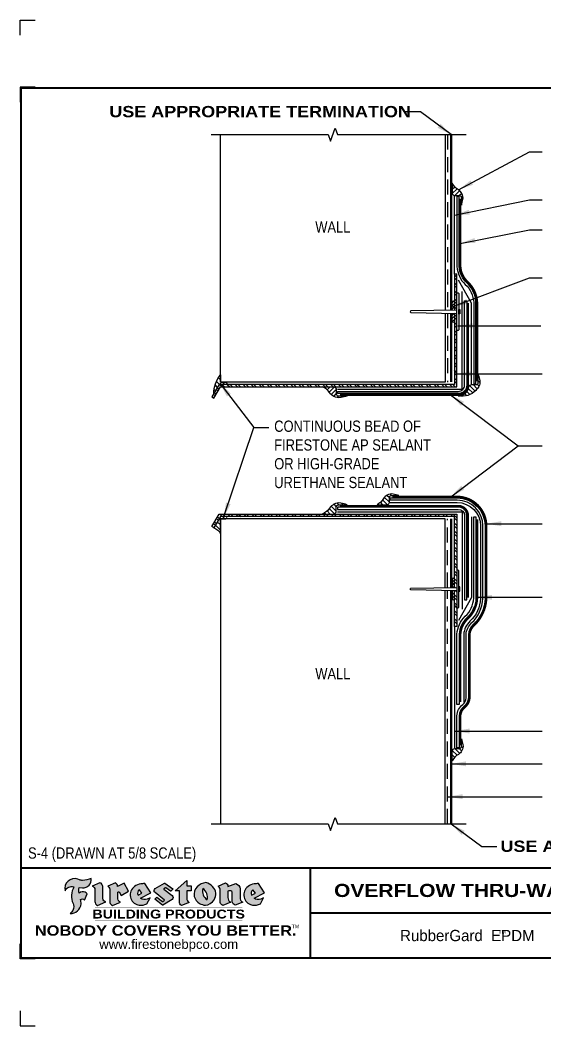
# Model space of a CAD drawing. Header units: inches. Extents: x 233.4 to 253.5, y 38.5 to 55.2.
# Drawn here: x 233.45 to 242.2, y 38.45 to 55.21 of the extents above; entities that cross this region are included whole.
import ezdxf
from ezdxf.enums import TextEntityAlignment as Align

# ---------------------------------------------------------------- set-up
doc = ezdxf.new("R2010")
doc.units = ezdxf.units.IN
doc.header["$MEASUREMENT"] = 0
doc.linetypes.add('HIDDEN', pattern=[0.375, 0.25, -0.125])
doc.layers.get('0').update_dxf_attribs({"linetype": 'CONTINUOUS'})
doc.layers.get('DEFPOINTS').update_dxf_attribs({"linetype": 'CONTINUOUS'})
for name, color, linetype in [('FSBP-ACCESSORY-OTHER', 7, 'CONTINUOUS'), ('FSBP-ADHESIVE', 1, 'HIDDEN'), ('FSBP-ANNO-NOTE', 7, 'CONTINUOUS'), ('FSBP-MEMBRANE', 7, 'CONTINUOUS'), ('FSBP-SEALANTS', 1, 'CONTINUOUS'), ('FSBP-TTLB', 7, 'CONTINUOUS'), ('FSBP-TTLB-BORDER', 7, 'CONTINUOUS'), ('FSBP-TTLB-TEXT', 7, 'CONTINUOUS'), ('FSBP-WALL-CURB', 9, 'CONTINUOUS')]:
    doc.layers.add(name, color=color, linetype=linetype)
doc.styles.add('FSBP_ARIAL', font='arial.ttf')
doc.styles.add('FSBP_ARIAL_BOLD', font='')
doc.styles.add('FSBP_ARIAL_NAR', font='ARIALN.TTF')
doc.styles.add('FSBP_BANKGOTHIC', font='bgothm.ttf')
doc.styles.get('FSBP_ARIAL_BOLD').set_extended_font_data('Arial Black')
doc.linetypes.add('ZIGZAG', pattern='A,0.0001,-0.2,[131,ltypeshp.shx,S=0.2,R=0,X=-0.2,Y=0],-0.4,[131,ltypeshp.shx,S=0.2,R=180,X=0.2,Y=0],-0.2', length=0.8001)
doc.dimstyles.new('FSBP-LEADER', dxfattribs={"dimtxt": 0.1875, "dimasz": 0.25, "dimexe": 0.0625, "dimexo": 0.125, "dimgap": 0.125, "dimtad": 0, "dimtih": 1, "dimtoh": 1, "dimdec": 4, "dimzin": 0, "dimdsep": 46, "dimlunit": 4, "dimtxsty": 'FSBP_ARIAL_NAR', "dimcen": 0.09375, "dimclrd": 256, "dimclre": 256, "dimclrt": 256, "dimadec": 0, "dimazin": 0, "dimtfac": 1, "dimtdec": 4, "dimtofl": 0, "dimtmove": 0, "dimatfit": 3, "dimfxl": 0, "dimtolj": 1, "dimtzin": 0, "dimlwd": -1, "dimlwe": -1, "dimarcsym": 0})

# ---------------------------------------------------------------- blocks, each defined once
blk = doc.blocks.new('TTLB-EPDM_1')
at = {"layer": 'FSBP-TTLB-TEXT'}
h = blk.add_hatch(color=1, dxfattribs=at)
edge = h.paths.add_edge_path()
edge.add_arc((1.037309769669573, -0.1982514792917306), 0.1319107607348553, 264.0410451462098, 370.3106169565175)
edge.add_arc((1.027551646585694, 0.1214293576525799), 0.3273056962876235, 270.05058356628535, 295.23459397187514, ccw=False)
edge.add_arc((1.022801957313345, -0.06680179986895154), 0.1391656561713503, 249.3281275763668, 272.0749124149863, ccw=False)
edge.add_line((0.9736743133014443, -0.1970076156048179), (0.9474927838574558, -0.1852745150568325))
edge.add_arc((0.8939498971398288, -0.3394262635682071), 0.1631857907024099, 70.84590087378872, 194.3325259843273)
edge.add_arc((0.8444260109029493, -0.4259936440910768), 0.1179914261095279, 70.96950098067128, 156.9641407594482, ccw=False)
edge.add_arc((1.153141409296894, -0.4684497516079468), 0.3110405457095052, 150.3231137483159, 203.2084295854517)
edge.add_arc((0.7562495500622943, -0.6412608153899899), 0.1218587156617311, 0.8849157075190988, 24.34668939894999, ccw=False)
edge.add_arc((0.7493781665697374, -0.6475258110744375), 0.1289731377238325, -58.36655102076742, 3.6216782311386737, ccw=False)
edge.add_arc((0.8256699029544474, -0.5792158350996106), 0.1783301886510354, 267.2205474105585, 354.1381621173521)
edge.add_arc((0.7903121048625305, -0.6011409294291745), 0.212787892960859, 0.9996158580669322, 21.00503380861244)
edge.add_arc((1.01880712263941, -0.5666691048185161), 0.05136395668415847, 40.82117713173261, 125.52727787225791, ccw=False)
edge.add_line((1.057676976260041, -0.5330924682126437), (1.102776947655911, -0.4308018311949837))
edge.add_arc((1.040858222524664, -0.4699705673995949), 0.07326744446031509, 32.31675181867256, 66.31481236598174)
edge.add_arc((1.032262518825329, -0.5063316993097662), 0.1102246948011782, 69.8179132332389, 125.254734720681)
edge.add_arc((1.127708877207287, -0.368959353531244), 0.1659710644737306, 164.1569669952081, 196.5811013160487, ccw=False)
edge.add_line((0.9680425188342383, -0.3236487780942383), (1.023615334387159, -0.3294494641845773))
h = blk.add_hatch(color=1, dxfattribs=at)
edge = h.paths.add_edge_path()
edge.add_line((1.275239419159561, -0.6223407783464694), (1.415345367376062, -0.5660418822574371))
edge.add_arc((1.421019305783958, -0.5090099247487757), 0.05731350411836949, 181.9717871001989, 264.31851000495806, ccw=False)
edge.add_line((1.363739737527226, -0.5109819325197265), (1.363412352251203, -0.3102363679013962))
edge.add_arc((1.294263659668751, -0.3103491388303989), 0.06914878453844908, 0.0934405599591014, 72.42834396969012)
edge.add_line((1.315139561173908, -0.2444268274366692), (1.186839444240604, -0.3024209471341379))
edge.add_arc((1.175246268095289, -0.3585110609420917), 0.05727567197445628, -0.017399788185912257, 78.322067691347, ccw=False)
edge.add_line((1.232521937428658, -0.3585284546236807), (1.232574268422297, -0.555126496687123))
edge.add_arc((1.305699496415486, -0.5558575689677219), 0.07312888236350451, 179.4272023230205, 245.3845503102953)
h = blk.add_hatch(color=1, dxfattribs=at)
edge = h.paths.add_edge_path()
edge.add_line((1.792026821926584, -0.3839679064720229), (1.722158956877934, -0.2518542302253621))
edge.add_arc((1.720119655279638, -0.2529327078887852), 0.002306916790721817, 27.87197133405656, 117.3766794470751)
edge.add_line((1.719058846382097, -0.250884159729182), (1.610638460368705, -0.3070279753467702))
edge.add_arc((1.547088841662962, -0.3061026658494403), 0.06355635479880145, 359.165808011073, 425.8793658831422)
edge.add_line((1.573061729235633, -0.2480956029480268), (1.446879247402876, -0.3051325108639702))
edge.add_arc((1.407812067100189, -0.370357133046621), 0.07602957263902092, -3.441403975725109, 59.07992244284969, ccw=False)
edge.add_line((1.483704536400296, -0.3749210150788969), (1.483704536400296, -0.5723838140635706))
edge.add_arc((1.54053746518044, -0.568254406115083), 0.05698275005415228, 184.1557352478595, 255.3066498366543)
edge.add_line((1.526084036778343, -0.6233736605654059), (1.657291340682093, -0.570650514527486))
edge.add_arc((1.688298576827198, -0.5021390388423987), 0.0752015358480571, 207.5160880841914, 245.649226723163, ccw=False)
edge.add_arc((1.721050197024907, -0.4914488168456328), 0.1093332836229113, 179.4823365255141, 204.5537900001094, ccw=False)
edge.add_line((1.611721375809452, -0.4904610114968335), (1.611721375809452, -0.4126404716788983))
edge.add_arc((1.628589765097195, -0.414159299036043), 0.01693662875851176, 28.356188110622725, 174.8549701683585, ccw=False)
edge.add_arc((1.627340435522395, -0.4197189881350504), 0.02111886817708033, 22.216893572439517, 40.10213956426492, ccw=False)
edge.add_line((1.646891420738257, -0.4117336534413738), (1.666638796144639, -0.4549750258192233))
edge.add_arc((1.668737246926742, -0.4540167099035481), 0.002306916790685496, 204.545128184284, 299.6323508190091)
edge.add_line((1.669877862091766, -0.4560219186518992), (1.791128135493295, -0.3870515928837648))
edge.add_line((1.791128135493295, -0.3870515928837648), (1.792026821926584, -0.3839679064720229))
h = blk.add_hatch(color=1, dxfattribs=at)
h.paths.add_polyline_path([(2.063388732080512, -0.2583237030618903, 0.02524281661523788), (2.025024361750752, -0.2610532129309178, 0.1213611957758757), (1.901773912052249, -0.3008158885520373, 0.6151668103976068), (1.93274136141747, -0.6099060679591872, 0.05306812109568645), (1.967936229862175, -0.617865745600497, 0.1150932231766138), (2.099126721549737, -0.5994933789882708), (2.151195569562105, -0.4944891916583316, -0.08755405562188731), (2.104230609512001, -0.5187113292177372, -0.265591761123442), (1.992692314386659, -0.5010701623316862), (2.165347897647223, -0.4141184325909109, 0.4518949533370738), (2.166222728871162, -0.4107679608846269)])
h.paths.add_polyline_path([(2.014217313945437, -0.4188965037300676), (1.951113654018855, -0.4515330109460507, -0.3720533890450154), (1.973177450672722, -0.3607130665457561)], flags=16)
h = blk.add_hatch(color=1, dxfattribs=at)
edge = h.paths.add_edge_path()
edge.add_arc((2.260407392426802, -0.3775796671688782), 0.04152450223225729, 123.20805433950699, 232.2027298779723, ccw=False)
edge.add_line((2.237665217914071, -0.3428366421988329), (2.393535971665983, -0.2540943745380986))
edge.add_arc((2.394677353533142, -0.2560991469722482), 0.002306916790741334, 55.64644466176611, 119.65426054492559, ccw=False)
edge.add_line((2.395979141996861, -0.2541946229174954), (2.531809646140459, -0.3470380726374032))
edge.add_arc((2.530468902927946, -0.3489153772789875), 0.002306916790700397, -42.731101238422525, 54.4661353739603, ccw=False)
edge.add_line((2.532163440279987, -0.3504807552658491), (2.498457913851155, -0.3869673252714421))
edge.add_arc((2.496763376499139, -0.3854019472845934), 0.002306916790672934, 233.7527076894875, 317.26889876138785, ccw=False)
edge.add_line((2.495399362263356, -0.38726241234572), (2.413849913492982, -0.3274738082119626))
edge.add_arc((2.412485899257181, -0.3293342732731342), 0.002306916790720064, 53.75270768979358, 124.4135619297835)
edge.add_line((2.41118211687575, -0.3274311136421062), (2.382933981293377, -0.346782838468144))
edge.add_arc((2.38423776367478, -0.3486859980991606), 0.002306916790694898, 124.4135619293799, 231.8459020253626)
edge.add_line((2.382812599816248, -0.3505000469010184), (2.519899969301207, -0.4581994452042721))
edge.add_arc((2.494247019847682, -0.4908523236374461), 0.04152450223225742, -55.21225898295222, 51.84590202520428, ccw=False)
edge.add_line((2.517938320565804, -0.5249552055672808), (2.364434947484597, -0.6179520922513717))
edge.add_arc((2.36323960192349, -0.6159790200102006), 0.002306916790726996, 233.2955624372927, 301.20872157023314, ccw=False)
edge.add_line((2.361860787187538, -0.6178285429225383), (2.231266621301074, -0.5204709167214361))
edge.add_arc((2.232647938930649, -0.5186232623475259), 0.002306916790697672, 135.5134179846393, 233.21798691998708, ccw=False)
edge.add_line((2.231002150870836, -0.5170067083764565), (2.262839375599356, -0.4845937328397696))
edge.add_arc((2.264485163659225, -0.4862102868108537), 0.002306916790748497, 53.0352839999411, 135.513417985369, ccw=False)
edge.add_line((2.265872365996302, -0.4843670465239001), (2.361834678328762, -0.5565872257804898))
edge.add_arc((2.363221880665761, -0.5547439854936304), 0.002306916790627066, 233.0352840000685, 302.2362632414394)
edge.add_line((2.36445241715569, -0.5566953042850713), (2.39428499383348, -0.5378823484768844))
edge.add_arc((2.393054457343549, -0.5359310296853765), 0.002306916790685166, 302.2362632406177, 412.2027298768422)
edge.add_line((2.394468296066179, -0.5341081404551886), (2.234958295420142, -0.4103916733127022))
h = blk.add_hatch(color=1, dxfattribs=at)
edge = h.paths.add_edge_path()
edge.add_line((2.763460561272041, -0.2072496393923444), (2.763460561272041, -0.2969520779963801))
edge.add_arc((2.765767478062699, -0.2969520779963943), 0.00230691679065842, 179.9999999996471, 269.9999999996471)
edge.add_line((2.765767478062685, -0.2992589947870528), (2.835417693520355, -0.2992589947870528))
edge.add_arc((2.835417693520355, -0.3015659115777538), 0.002306916790701052, 0, 90, ccw=False)
edge.add_line((2.837724610311056, -0.3015659115777538), (2.837724610311056, -0.3790761307453892))
edge.add_arc((2.83541769352037, -0.3790761307453749), 0.002306916790686842, 269.99999999964706, 359.99999999964706, ccw=False)
edge.add_line((2.835417693520355, -0.3813830475360618), (2.765767478062685, -0.3813830475360618))
edge.add_arc((2.765767478062699, -0.3836899643267202), 0.00230691679065842, 90.00000000035294, 180.0000000003529)
edge.add_line((2.763460561272041, -0.3836899643267344), (2.763460561272041, -0.5033995910642801))
edge.add_arc((2.836735953378943, -0.5071368822038516), 0.07337063740681413, 177.0802527808789, 245.3249543133826)
edge.add_line((2.806105814540615, -0.5738080530967267), (2.674529557384915, -0.6226036013049594))
edge.add_arc((2.708610405062069, -0.564298408791804), 0.06753517344606039, 177.0345319916277, 239.6926428024901, ccw=False)
edge.add_line((2.641165668230087, -0.560804539009709), (2.641165668230087, -0.3836899643267344))
edge.add_arc((2.638858751439429, -0.3836899643267202), 0.00230691679065842, 359.9999999996471, 449.999999999647)
edge.add_line((2.638858751439443, -0.3813830475360618), (2.572857950769389, -0.3813830475360618))
edge.add_line((2.572857950769389, -0.3813830475360618), (2.763460561272041, -0.2072496393923444))
h = blk.add_hatch(color=1, dxfattribs=at)
edge = h.paths.add_edge_path(flags=16)
edge.add_arc((2.940363509127394, -0.4847985213681437), 0.1684614578629418, 344.5558804047865, 417.0140046669545)
edge.add_arc((3.194458079644619, -0.3883534532477785), 0.1684614578629414, 164.5558804047864, 237.0140046669546)
edge = h.paths.add_edge_path()
edge.add_arc((3.069375116502199, -0.4399344555144872), 0.1828726885096673, 136.0914512150047, 191.213418978326)
edge.add_arc((3.064939550433406, -0.4318234379590333), 0.1803148804748503, 194.0167254156723, 240.6663730831859)
edge.add_arc((3.098047041778981, -0.3845058757092554), 0.2378525180183701, 239.2975390661776, 264.2889872773176)
edge.add_arc((3.04884478212623, -0.4190232383793012), 0.203760689247156, 277.1986764832036, 326.503572961274)
edge.add_arc((3.077739326803546, -0.4341046616465112), 0.171374865791709, 325.3768876809902, 406.3828327799087)
edge.add_arc((3.011839488065919, -0.4896144380417797), 0.2571945645850002, 44.28462553519766, 73.82901434867304)
edge.add_arc((3.117152499586992, -0.4983433120546693), 0.2579560664039132, 97.50292863483666, 134.1039137579027)
h = blk.add_hatch(color=1, dxfattribs=at)
edge = h.paths.add_edge_path()
edge.add_line((3.322690228557462, -0.5721896537377091), (3.322690228557462, -0.3749210150788969))
edge.add_arc((3.246797759257384, -0.3703571330465745), 0.076029572638996, 356.5585960242387, 419.0799224428129)
edge.add_line((3.285864939560099, -0.3051325108639702), (3.412047421392799, -0.2480956029480268))
edge.add_arc((3.386074533820159, -0.3061026658494941), 0.06355635479883807, 0.3962622833877276, 65.87936588318718, ccw=False)
edge.add_line((3.449629368605429, -0.3056631084210863), (3.580526418688805, -0.2593848434574539))
edge.add_arc((3.555744121700958, -0.3530904070730321), 0.09692726601172152, 2.366977007666776, 75.18615851992018, ccw=False)
edge.add_line((3.652588689330287, -0.3490873311063041), (3.652588689330287, -0.4883770011386872))
edge.add_arc((3.761877549389556, -0.4914934052703811), 0.1093332836229047, 178.3666365323574, 204.5537900000422)
edge.add_arc((3.729125929191727, -0.5021836272670953), 0.07520153584796169, 207.5160880841711, 245.2240541443093)
edge.add_line((3.697611150971852, -0.5704631245385627), (3.572585913552643, -0.6207021253773775))
edge.add_arc((3.59534718600759, -0.5526356419907701), 0.07177131519198746, 180.3328587115751, 251.51018566665869, ccw=False)
edge.add_line((3.523577081955409, -0.5530525936986663), (3.523577081955409, -0.4153032515383615))
edge.add_arc((3.486319529276879, -0.4148773504126441), 0.0372599868942854, 359.3450650296066, 449.0500281941028)
edge.add_arc((3.482769874121713, -0.4419622099033496), 0.06447454900600783, 86.29402372314017, 119.8211331593848)
edge.add_line((3.450707067966732, -0.3860252459975726), (3.450707067966732, -0.4904610114968335))
edge.add_arc((3.560035889182251, -0.491448816845647), 0.1093332836229751, 179.4823365255069, 204.5537900001023)
edge.add_arc((3.527284268984408, -0.5021390388424952), 0.07520153584796385, 207.5160880841699, 245.6492267231416)
edge.add_line((3.496277032839316, -0.570650514527486), (3.365069728935509, -0.6233736605654059))
edge.add_arc((3.37950248606194, -0.5682868177318081), 0.05694615642555727, 183.9298782390169, 255.318496325343, ccw=False)
h = blk.add_hatch(color=1, dxfattribs=at)
h.paths.add_polyline_path([(3.957695472291277, -0.2583237030618903, 0.02524281661523822), (3.919331101961575, -0.2610532129309178, 0.1085638477195505), (3.807890832595604, -0.2939221658134414, 0.6425897848490651), (3.827048101628293, -0.6099060679591872, 0.05306812109569052), (3.862242970072884, -0.617865745600497, 0.1150932231766133), (3.993433461760503, -0.5994933789882708), (4.045502309772871, -0.4944891916583316, -0.08755405562189084), (3.998537349722767, -0.5187113292177372, -0.2655917611234366), (3.886999054597368, -0.5010701623316862), (4.059654637857989, -0.4141184325909109, 0.4518949533370731), (4.060529469081928, -0.4107679608846269)])
h.paths.add_polyline_path([(3.90852405415626, -0.4188965037300676), (3.845420394229677, -0.4515330109460507, -0.3720533890450147), (3.867484190883488, -0.3607130665457561)], flags=16)
at = {"layer": 'DEFPOINTS', "linetype": 'Continuous', "ltscale": 1.75}
for points in [[(-0.015625, 13.88083333333333), (-0.015625, 14.13083333333333), (0.234375, 14.13083333333333)], [(-0.015625, -2.380833333333342), (-0.015625, -2.630833333333342), (0.234375, -2.630833333333342)]]:
    blk.add_lwpolyline(points, dxfattribs=at)
at = {"layer": 'DEFPOINTS', "color": 1}
for points in [[(0.234375, 13.015625), (-0.015625, 13.015625), (-0.015625, 12.765625)], [(0.234375, -1.515625), (-0.015625, -1.515625), (-0.015625, -1.265625)]]:
    blk.add_lwpolyline(points, dxfattribs=at)
at = {"layer": 'FSBP-TTLB', "const_width": 0.03125}
for points in [[(0, 0), (0, -1.5), (20, -1.5), (20, 0), (0, 0)], [(4.825208527206769, 0), (4.825208527206769, -0.75)], [(4.825208527206769, -0.75), (15.84028770518938, -0.75)], [(4.825208527206769, -0.75), (4.825208527206769, -1.5)]]:
    blk.add_lwpolyline(points, dxfattribs=at)
at = {"layer": 'FSBP-TTLB-BORDER', "const_width": 0.03125}
blk.add_lwpolyline([(20, 0), (20, 13), (0, 13), (0, 0)], dxfattribs=at)
at = {"layer": 'FSBP-TTLB-TEXT', "color": 1}
blk.add_line((0.7358432058323388, -0.379822754145593), (0.7358432058323388, -0.379822754145593), dxfattribs=at)
for points in [[(1.023615323725323, -0.3294494630716969, 0.5000510906601082), (1.167090420776901, -0.1746414942047778, -0.1103304102359608), (1.027840608309816, -0.2058762110801382, -0.09957876667165425), (0.9736743133014443, -0.1970076156048179), (0.9474927838574558, -0.1852745150568325, 0.5978159689075124), (0.7358432058323388, -0.379822754145593, -0.3938834584182213), (0.8828996422548698, -0.3144510229727047, 0.2349406564350952), (0.86727108227484, -0.5910237178633082, -0.1027304183841549), (0.8780937320133262, -0.6393788197974146, -0.2772692352614086), (0.8170223912655956, -0.7573362346216896, 0.3985429150902959), (1.003067614090241, -0.5974286950643517, 0.0875124847930418), (0.9889600163401155, -0.5248671157293501, -0.3874031597924062), (1.057676976260041, -0.5330924682126437), (1.102776947655911, -0.4308018311949837, 0.1494423498871741), (1.07029056398062, -0.4028746979725923, 0.2467195073738216), (0.9686394281704906, -0.4163228904100862, -0.1424285161541127), (0.9680425188342383, -0.3236487780942383), (1.023615334387159, -0.3294494641845773)], [(2.166222728871162, -0.4107679608846269), (2.063388732080512, -0.2583237030618903, 0.02524281661523788), (2.025024361750752, -0.2610532129309178, 0.1085638477195265), (1.913584092384895, -0.2939221658134414, 0.6425897848491228), (1.93274136141747, -0.6099060679591872, 0.05306812109568648), (1.967936229862175, -0.617865745600497, 0.1150932231766137), (2.099126721549737, -0.5994933789882708), (2.151195569562105, -0.4944891916583316, -0.0875540556218873), (2.104230609512001, -0.5187113292177372, -0.2655917611234418), (1.992692314386659, -0.5010701623316862), (2.165347897647223, -0.4141184325909109)], [(2.763460561272041, -0.2072496393923444), (2.763460561272041, -0.2969520779963801, 0.4142135623730958), (2.765767478062685, -0.2992589947870528), (2.835417693520355, -0.2992589947870528, -0.414213562373095), (2.837724610311056, -0.3015659115777538), (2.837724610311056, -0.3790761307453892, -0.4142135623730938), (2.835417693520355, -0.3813830475360618), (2.765767478062685, -0.3813830475360618, 0.4142135623730958), (2.763460561272041, -0.3836899643267344), (2.763460561272041, -0.5033995910642801, 0.3068985753588853), (2.806105814540615, -0.5738080530967267), (2.674529557384915, -0.6226036013049594, -0.2804194150632976), (2.641165668230087, -0.560804539009709), (2.641165668230087, -0.3836899643267344, 0.414213562373095), (2.638858751439443, -0.3813830475360618), (2.572857950769389, -0.3813830475360618), (2.763460561272041, -0.2072496393923444)], [(4.060529469081928, -0.4107679608846269), (3.957695472291277, -0.2583237030618903, 0.02524281661523788), (3.919331101961575, -0.2610532129309178, 0.1085638477195265), (3.807890832595604, -0.2939221658134414, 0.6425897848491228), (3.827048101628293, -0.6099060679591872, 0.05306812109568648), (3.862242970072884, -0.617865745600497, 0.1150932231766137), (3.993433461760503, -0.5994933789882708), (4.045502309772871, -0.4944891916583316, -0.0875540556218873), (3.998537349722767, -0.5187113292177372, -0.2655917611234418), (3.886999054597368, -0.5010701623316862), (4.059654637857989, -0.4141184325909109)], [(4.059654637857989, -0.4141184325909109, 0.4518949533370731), (4.060529469081928, -0.4107679608846269, 0.4518949533370731)]]:
    blk.add_lwpolyline(points, format="xyb", dxfattribs=at)
for points in [[(1.275239419159561, -0.6223407783464694), (1.415345367376062, -0.5660418822574371, -0.3756100036733062), (1.363739737527226, -0.5109819325197265), (1.363412352251203, -0.3102363679013962, 0.3265360292958048), (1.315139561173908, -0.2444268274366692), (1.186839444240604, -0.3024209471341379, -0.3557863980845349), (1.232521937428658, -0.3585284546236807), (1.232574268422297, -0.555126496687123, 0.2960110723418457)], [(1.792026821926584, -0.3839679064720229), (1.722158956877934, -0.2518542302253621, 0.4116839150163434), (1.719058846382097, -0.250884159729182), (1.610638460368705, -0.3070279753467702, 0.2996033003794034), (1.573061729235633, -0.2480956029480268), (1.446879247402876, -0.3051325108639702, -0.2797757560995365), (1.483704536400296, -0.3749210150788969), (1.483704536400296, -0.5723838140635706, 0.320828638474519), (1.526084036778343, -0.6233736605654059), (1.657291340682093, -0.570650514527486, -0.1679398621276611), (1.621603752698661, -0.5368819723450571, -0.1098333365370753), (1.611721375809452, -0.4904610114968335), (1.611721375809452, -0.4126404716788983, -0.743334502655012), (1.64349420176768, -0.4061152228778298, -0.07819791644735608), (1.646891420738257, -0.4117336534413738), (1.666638796144639, -0.4549750258192233, 0.4404648714563479), (1.669877862091766, -0.4560219186518992), (1.791128135493295, -0.3870515928837648)], [(2.234958295420142, -0.4103916733127022, -0.5150044486718882), (2.237665217914071, -0.3428366421988329), (2.393535971665983, -0.2540943745380986, -0.2867822934100265), (2.395979141996861, -0.2541946229174954), (2.531809646140459, -0.3470380726374032, -0.4515027974650387), (2.532163440279987, -0.3504807552658491), (2.498457913851155, -0.3869673252714421, -0.3814439164929681), (2.495399362263356, -0.38726241234572), (2.413849913492982, -0.3274738082119626, 0.3184718635035665), (2.41118211687575, -0.3274311136421062), (2.382933981293377, -0.346782838468144, 0.5064094529656681), (2.382812599816248, -0.3505000469010184), (2.519899969301207, -0.4581994452042721, -0.5043597839115849), (2.517938320565804, -0.5249552055672808), (2.364434947484597, -0.6179520922513717, -0.3053163970316367), (2.361860787187538, -0.6178285429225383), (2.231266621301074, -0.5204709167214361, -0.4541703869768119), (2.231002150870836, -0.5170067083764565), (2.262839375599356, -0.4845937328397696, -0.3762644290664977), (2.265872365996302, -0.4843670465239001), (2.361834678328762, -0.5565872257804898, 0.3114700032088108), (2.36445241715569, -0.5566953042850713), (2.39428499383348, -0.5378823484768844, 0.520381097387146), (2.394468296066179, -0.5341081404551886)], [(2.937624918725987, -0.3131105398334029, 0.2452625673097023), (2.889993533867141, -0.4754966266250307, 0.2064059665179019), (2.976604338974084, -0.5890186876871866, 0.1094800500670344), (3.074378098474654, -0.6211778035979165, 0.2185147641853038), (3.218764944843201, -0.5314757029352819, 0.3689489483072479), (3.195959963110113, -0.3100352223135445, 0.1296305888694145), (3.0834694040758, -0.242595816912754, 0.1610736375384317)], [(3.322690228557462, -0.5721896537377091), (3.322690228557462, -0.3749210150788969, 0.2797757560995341), (3.285864939560099, -0.3051325108639702), (3.412047421392799, -0.2480956029480268, -0.2937618496109166), (3.449629368605429, -0.3056631084210863), (3.580526418688805, -0.2593848434574539, -0.3288760160581939), (3.652588689330287, -0.3490873311063041), (3.652588689330287, -0.4883770011386872, 0.114762897203527), (3.662431105063263, -0.536926560769686, 0.166032965990522), (3.697611150971852, -0.5704631245385627), (3.572585913552643, -0.6207021253773775, -0.3209557512194564), (3.523577081955409, -0.5530525936986663), (3.523577081955409, -0.4153032515383615, 0.4127061514896111), (3.48693727661589, -0.3776224848030694, 0.1473421876160361), (3.450707067966732, -0.3860252459975726), (3.450707067966732, -0.4904610114968335, 0.1098333365370753), (3.460589444855941, -0.5368819723450855, 0.1679398621276611), (3.496277032839316, -0.570650514527486), (3.365069728935509, -0.6233736605654059, -0.3219729545308964), (3.322690228557462, -0.5721896537377091, 29.1476284739)], [(1.951113654018855, -0.4515330109460507), (2.014217313945437, -0.4188965037300676), (1.973177450672722, -0.3607130665457561, 0.3720533890450154)], [(3.10274193015772, -0.5296595419651595, 0.3271311138286319), (3.032079658614293, -0.3434924326507627, 0.3271311138286322)], [(3.845420394229677, -0.4515330109460507), (3.90852405415626, -0.4188965037300676), (3.867484190883488, -0.3607130665457561, 0.3720533890450154)]]:
    blk.add_lwpolyline(points, format="xyb", close=True, dxfattribs=at)
at = {"layer": 'FSBP-TTLB-TEXT', "const_width": 0.0078125}
for points in [[(1.233926579809207, -0.6584455781731435), (3.691229482685259, -0.6584455781731577)], [(1.233926579809207, -0.8761560960495984), (3.691229482685259, -0.8761560960495842)]]:
    blk.add_lwpolyline(points, dxfattribs=at)
at = {"layer": 'FSBP-TTLB-TEXT', "color": 1}
for centre, start, end in [((1.789987520328282, -0.3850463841354355), 299.6323508193319, 27.87197133380463), ((2.164310260790558, -0.412058050385383), 296.7304547840455, 34.00233684987403)]:
    blk.add_arc(centre, 0.00230691679068068, start, end, dxfattribs=at)
at = {"layer": 'FSBP-TTLB-TEXT', "lineweight": 18, "style": 'FSBP_ARIAL_BOLD'}
blk.add_text('BUILDING PRODUCTS', height=0.1484375, dxfattribs=at).set_placement((2.462578031247233, -0.7673008371113639), align=Align.MIDDLE_CENTER)
at = {"layer": 'FSBP-TTLB-TEXT', "color": 1}
for s, height, style, p in [('NOBODY COVERS YOU BETTER.', 0.171875, 'FSBP_ARIAL_BOLD', (2.412604263603384, -1.041650450587369)), ('TM', 0.0625, 'FSBP_BANKGOTHIC', (4.576671173373001, -0.9725745042934193))]:
    blk.add_text(s, height=height, dxfattribs=dict(at, style=style)).set_placement(p, align=Align.MIDDLE_CENTER)
at = {"layer": 'FSBP-TTLB-TEXT'}
for s, height, style, p in [('RubberGard  EPDM', 0.1875, 'FSBP_BANKGOTHIC', (7.443365678241776, -1.125)), ('TM', 0.0625, 'FSBP_BANKGOTHIC', (8.023397742165457, -1.062518816683806)), ('www.firestonebpco.com', 0.15625, 'FSBP_ARIAL', (2.462578031247233, -1.268657306740124))]:
    blk.add_text(s, height=height, dxfattribs=dict(at, style=style)).set_placement(p, align=Align.MIDDLE_CENTER)
for tag, height, style, p in [('MAXIMUM_WARRANTY', 0.1875, 'FSBP_ARIAL_BOLD', (18.03987100774941, 0.2240244307510579)), ('ACCPT_SYSTEMS', 0.21875, 'FSBP_ARIAL', (12.49438170418193, -1.125))]:
    blk.add_attdef(tag, text='', height=height, dxfattribs=dict(at, style=style)).set_placement(p, align=Align.MIDDLE_LEFT)
for tag, height, style, p in [('DETAIL_DESCP_LINE_1', 0.21875, 'FSBP_ARIAL_BOLD', (10.33118450231211, -0.3736318192489421)), ('ISSUE_REV_DATE', 0.21875, 'FSBP_ARIAL', (16.84069633627263, -0.7282559425942452)), ('DETAIL_NUMBER', 0.4375, 'FSBP_ARIAL', (18.91941590748775, -0.8931630692489421))]:
    blk.add_attdef(tag, text='', height=height, dxfattribs=dict(at, style=style)).set_placement(p, align=Align.MIDDLE_CENTER)
blk = doc.blocks.new('FSBP_MASONRY_CAP_NAIL')
at = {"layer": 'FSBP-ACCESSORY-OTHER'}
for points in [[(0, -0.484375), (0, 0.484375, -0.414213562373095), (0.015625, 0.5), (0.03125000000005684, 0.5, -0.4142135623730784), (0.04687500000005684, 0.484375), (0.04687500000005684, -0.484375, -0.414213562373095), (0.03125000000005684, -0.5), (0.015625, -0.5, -0.414213562373095)], [(0.04687500000005684, -0.0625), (0.04687500000005684, 0.0625), (0.0625, 0.0625, -0.4142135623727753), (0.078125, 0.04687500000001421), (0.07812500000017053, -0.04687499999997158, -0.4142135623735997), (0.06250000000017053, -0.0625)]]:
    blk.add_lwpolyline(points, format="xyb", close=True, dxfattribs=at)
blk.add_lwpolyline([(0, 0.04500000000000171), (-1.22750000000002, 0.02250000000000085, 0.9999999999974739), (-1.227500000000077, -0.02250000000000085), (0, -0.04500000000000171)], format="xyb", dxfattribs=at)

msp = doc.modelspace()

# ---------------------------------------------------------------- hatches: boundary and pattern name
at = {"layer": 'FSBP-ACCESSORY-OTHER'}
h = msp.add_hatch(dxfattribs=at)
h.set_pattern_fill('STEEL', color=256, scale=0.75, angle=90, style=0)
h.set_pattern_definition([(135, (-5.684341886080801e-14, -35.02333333333326), (-0.06629126073623884, -0.06629126073623882), []), (135, (-0.04687500000005684, -35.02333333333326), (-0.06629126073623884, -0.06629126073623882), [])])
h.paths.add_polyline_path([(240.7328696366357, 50.97755386365543), (240.6938071366357, 50.97755386365544), (240.6938071366357, 50.37996285041712), (240.7328696366357, 50.38067886365542)])
h.paths.add_polyline_path([(240.7328696366357, 50.32442886365544), (240.6938071366357, 50.32514487689373), (240.6938071366357, 49.14161636365543), (236.7652346518384, 49.14161636365543), (236.643670640657, 48.93106131991703), (236.6774997579922, 48.91153006991712), (236.7877873967287, 49.10255386365543), (240.7328696366357, 49.10255386365543)])
h = msp.add_hatch(dxfattribs=at)
h.set_pattern_fill('STEEL', color=256, scale=0.7500000000000001, angle=90, style=0)
h.set_pattern_definition([(135, (-93.72551155725331, -35.72670339684111), (-0.06629126073623884, -0.06629126073623882), []), (135, (-93.77238655725334, -35.72670339684111), (-0.06629126073623884, -0.06629126073623882), [])])
h.paths.add_polyline_path([(240.7328696366356, 45.7586278543519), (240.6938071366356, 45.75791184111365), (240.6938071366356, 45.88940470200005, 0.03179511641957417), (240.6938071366356, 45.89192628218645), (240.6938071366356, 46.94144035435193), (236.7877873967286, 46.94144035435193), (236.6774997579922, 46.75041656061366), (236.6436706406569, 46.76994781061366), (236.7652346518384, 46.98050285435193), (240.7328696366356, 46.98050285435193)])
h.paths.add_polyline_path([(240.7328696366356, 45.10550285435192), (240.6938071366356, 45.10550285435192), (240.6938071366356, 45.70309386759019), (240.7328696366356, 45.70237785435189)])
at = {"layer": 'FSBP-SEALANTS'}
h = msp.add_hatch(dxfattribs=at)
h.set_pattern_fill('ANSI31', color=256, scale=0.4166666666666666, angle=-90.00000000000001, style=0)
h.set_pattern_definition([(44.99999999999999, (188.6655618201707, -132.7672362086025), (0.03682847818679934, -0.03682847818679935), [])])
h.paths.add_polyline_path([(240.7592096911812, 52.38502083670201, -0.1359952059528879), (240.6549748967286, 52.49321366611822), (240.6549748967286, 52.31945449429558, 0.2651581416529474), (240.6948774647062, 52.28767399346636), (240.7755381458995, 52.28767399346636, -0.4142135623728571), (240.8073186467286, 52.25589349263727), (240.8073186467286, 52.12840517481, 0.03865201360585187), (240.8323930173721, 52.2240176837861, 0.1746679383885607), (240.8157822605972, 52.32277491346805, 0.1130789526883939)])
h = msp.add_hatch(dxfattribs=at)
h.set_pattern_fill('ANSI31', color=256, scale=0.3, style=0)
h.set_pattern_definition([(45, (-93.72551155725331, -35.94840238753761), (-0.02651650429449553, 0.02651650429449554), [])])
h.paths.add_polyline_path([(240.6938071366356, 50.51397729148965, 0.9383693217708102), (240.6541936467286, 50.51397729148965), (240.6541936467285, 50.3792367375675), (240.6938071366357, 50.37996285041713)])
h.paths.add_polyline_path([(240.6938071366356, 50.32514487689373), (240.6541936467286, 50.32587098974331), (240.6541936467286, 50.19113043582115, 0.9383693217573714), (240.6938071366356, 50.19113043582058)])
h = msp.add_hatch(dxfattribs=at)
h.set_pattern_fill('ANSI31', color=256, scale=0.5, angle=90, style=0)
h.set_pattern_definition([(135, (-5.684341886080801e-14, -35.02333333333326), (-0.04419417382415922, -0.04419417382415922), [])])
h.paths.add_polyline_path([(236.7877873967287, 49.30013473189248, 0.1568134340184297), (236.6759599569937, 48.98698805635389), (236.7652346518384, 49.14161636365543), (236.8777105641391, 49.14161636365543, 1), (236.8777105641391, 49.18067886365543), (236.7877873967287, 49.18067886365543)])
h = msp.add_hatch(dxfattribs=at)
h.set_pattern_fill('ANSI31', color=256, scale=0.4166666666666669, angle=90, style=0)
h.set_pattern_definition([(135, (2.640644024000011, 54.59628040252699), (-0.03682847818679937, -0.03682847818679936), [])])
h.paths.add_polyline_path([(241.0461434389284, 49.04116828396782, 0.05755520912113871), (241.0964113755044, 49.10341420720262, 0.1746679383883648), (241.1130221322791, 49.20217143688443, 0.0386520136058113), (241.0879477616357, 49.29778394586042), (241.0879477616357, 49.1702956280331, -0.4142135623730753), (241.0561672608066, 49.13851512720402), (240.9747253296132, 49.13851512720402, 0.2457679721529801), (240.9334644088115, 49.1065751313035, -0.3785679457944487), (240.755656094969, 48.9494288636554, 0.2577870791341582)])
h = msp.add_hatch(dxfattribs=at)
h.set_pattern_fill('ANSI31', color=256, scale=0.4166666666666666, style=0)
h.set_pattern_definition([(45, (-18.33619578527862, -20.83867173389761), (-0.03682847818679934, 0.03682847818679934), [])])
edge = h.paths.add_edge_path()
edge.add_arc((238.6631141325814, 49.64283054685134), 0.733895201119483, 280.26790623313286, 289.1218877672016, ccw=False)
edge.add_arc((238.7637532503449, 49.08728052909828), 0.1693032650721863, 240.6367698867317, 280.26790623312775, ccw=False)
edge.add_arc((238.7865888230295, 49.1278680231112), 0.2158737283519057, 214.8306035459093, 240.63676988673438, ccw=False)
edge.add_arc((238.3856953188795, 48.84892209539049), 0.2725179507966526, 34.83060354591548, 68.54380061253369)
edge.add_line((238.4853796187128, 49.1025538636554), (238.684542178229, 49.1025538636554))
edge.add_arc((238.6626657036588, 49.04775605444523), 0.05900322053801928, 8.834271195393512, 68.23704331326758, ccw=False)
edge.add_line((238.7209689511091, 49.05681758690912), (238.7209689511091, 48.98585563653555))
edge.add_arc((238.7573957239893, 48.98585563653553), 0.03642677288013532, 180, 270)
edge.add_line((238.7573957239893, 48.9494288636554), (238.9035226847737, 48.9494288636554))
h = msp.add_hatch(dxfattribs=at)
h.set_pattern_fill('ANSI31', color=256, scale=0.4166666666666666, style=0)
h.set_pattern_definition([(135, (424.6603765491171, -4.854826026578202), (0.03682847818679934, 0.03682847818679934), [])])
h.paths.add_polyline_path([(239.5081195038126, 47.23882184443225, -0.1359952059528862), (239.3999266743962, 47.13458704997963), (239.573685846219, 47.13458704997963, 0.2651581416525658), (239.6054663470481, 47.17448961795722), (239.6054663470481, 47.25515029915056, -0.4142135623729798), (239.6372468478772, 47.28693079997966), (239.7647351657045, 47.28693079997966, 0.0386520136057999), (239.6691226567286, 47.31200517062314, 0.1746679383884406), (239.5703654270466, 47.29539441384836, 0.1130789526885862)])
h = msp.add_hatch(dxfattribs=at)
h.set_pattern_fill('ANSI31', color=256, scale=0.4166666666666666, style=0)
h.set_pattern_definition([(315, (-18.33619578527862, 116.9217284519049), (-0.03682847818679934, -0.03682847818679934), [])])
edge = h.paths.add_edge_path()
edge.add_arc((238.6631141325814, 46.44022617115598), 0.733895201119483, 70.8781122327984, 79.73209376686717)
edge.add_arc((238.7637532503449, 46.99577618890905), 0.1693032650721863, 79.73209376687223, 119.3632301132683)
edge.add_arc((238.7865888230295, 46.95518869489612), 0.2158737283519057, 119.3632301132656, 145.1693964540907)
edge.add_arc((238.3856953188795, 47.23413462261684), 0.2725179507966526, 291.4561993874663, 325.1693964540845, ccw=False)
edge.add_line((238.4853796187128, 46.98050285435193), (238.684542178229, 46.98050285435193))
edge.add_arc((238.6626657036588, 47.0353006635621), 0.05900322053801928, 291.7629566867324, 351.1657288046065)
edge.add_line((238.7209689511091, 47.02623913109821), (238.7209689511091, 47.09720108147177))
edge.add_arc((238.7573957239893, 47.09720108147179), 0.03642677288013532, 90, 180, ccw=False)
edge.add_line((238.7573957239893, 47.13362785435193), (238.9035226847737, 47.13362785435193))
h = msp.add_hatch(dxfattribs=at)
h.set_pattern_fill('ANSI31', color=256, scale=0.5, angle=90, style=0)
h.set_pattern_definition([(135, (-93.72551155725331, -35.72670339684111), (-0.04419417382415923, -0.04419417382415922), [])])
h.paths.add_polyline_path([(236.7877873967286, 46.64786307302752, 0.2484682053095788), (236.6774997579922, 46.75041656061366), (236.7877873967286, 46.94144035435193), (236.8777105641391, 46.94144035435193, -1), (236.8777105641391, 46.90237785435193), (236.7877873967286, 46.90237785435193)])
h = msp.add_hatch(dxfattribs=at)
h.set_pattern_fill('ANSI31', color=256, scale=0.3, style=0)
h.set_pattern_definition([(45, (-93.72551155725331, -35.72670339684111), (-0.02651650429449553, 0.02651650429449554), [])])
h.paths.add_polyline_path([(240.6938071366356, 45.56907942651767, -0.9383693217708102), (240.6541936467286, 45.56907942651767), (240.6541936467285, 45.70381998043982), (240.6938071366357, 45.70309386759019)])
h.paths.add_polyline_path([(240.6938071366356, 45.75791184111365), (240.6541936467286, 45.75718572826402), (240.6541936467286, 45.89192628218616, -0.9383693217573714), (240.6938071366356, 45.89192628218673)])
h = msp.add_hatch(dxfattribs=at)
h.set_pattern_fill('ANSI31', color=256, scale=0.4166666666666666, angle=-90.00000000000001, style=0)
h.set_pattern_definition([(315, (188.6655618201707, 228.1273712186347), (0.03682847818679934, 0.03682847818679935), [])])
h.paths.add_polyline_path([(240.7592096911812, 42.9751141733302, 0.1359952059528879), (240.6549748967286, 42.86692134391399), (240.6549748967286, 43.04068051573663, -0.2651581416529474), (240.6948774647062, 43.07246101656585), (240.7755381458995, 43.07246101656585, 0.4142135623728571), (240.8073186467286, 43.10424151739495), (240.8073186467286, 43.2317298352222, -0.03865201360585187), (240.8323930173721, 43.13611732624612, -0.1746679383885607), (240.8157822605972, 43.03736009656416, -0.1130789526883939)])

# ---------------------------------------------------------------- linework, layer by layer
at = {"layer": 'FSBP-ACCESSORY-OTHER'}
for points in [[(240.6938071366357, 50.32514487689369), (240.6938071366357, 49.14161636365543), (236.7652346518384, 49.14161636365543), (236.643670640657, 48.93106131991706), (236.6774997579922, 48.91153006991713), (236.7877873967287, 49.10255386365543), (240.7328696366357, 49.10255386365543), (240.7328696366357, 50.97755386365543), (240.6938071366357, 50.97755386365543), (240.6938071366357, 50.37996285041713)], [(240.6938071366356, 45.75791184111365), (240.6938071366356, 46.94144035435193), (236.7877873967286, 46.94144035435193), (236.6774997579922, 46.75041656061366), (236.6436706406569, 46.76994781061366), (236.7652346518384, 46.98050285435193), (240.7328696366356, 46.98050285435193), (240.7328696366356, 45.10550285435192), (240.6938071366356, 45.10550285435192), (240.6938071366356, 45.70309386759019)]]:
    msp.add_lwpolyline(points, dxfattribs=at)
at = {"layer": 'FSBP-ADHESIVE', "linetype": 'HIDDEN'}
for p, q in [((240.5768498967286, 53.30317880920215), (240.5768498967286, 50.37781903135571)), ((240.5768498967286, 50.32728869595513), (240.5768498967286, 49.18067886365542)), ((240.5768498967286, 45.75576802205219), (240.5768498967286, 46.90237785435191)), ((240.5768498967286, 41.81481549451405), (240.5768498967286, 45.70523768665162))]:
    msp.add_line(p, q, dxfattribs=at)
at = {"layer": 'FSBP-ADHESIVE', "linetype": 'ZIGZAG', "ltscale": 0.15}
for points in [[(240.6932561467286, 50.9775538636554), (240.6932561467286, 52.27451346835289)], [(238.7409123967287, 49.0634913636554), (240.8207602616358, 49.06349136365539), (240.8207602616358, 50.68876149203791)], [(238.7409123967287, 47.01956535435193), (240.8207602616358, 47.01956535435194), (240.8207602616358, 45.39429522596942)], [(240.6932561467286, 45.10550285435193), (240.6932561467286, 43.08562154167932)]]:
    msp.add_lwpolyline(points, dxfattribs=at)
at = {"layer": 'FSBP-ADHESIVE', "linetype": 'ZIGZAG', "ltscale": 0.15, "flags": 128}
for points in [[(240.9738852616358, 49.15167565231749), (240.9738852616358, 50.494682421325), (240.7612672513913, 50.87787384840129)], [(240.9738852616358, 46.93138106568983), (240.9738852616358, 45.58837429668233), (240.7612672513913, 45.20518286960603)]]:
    msp.add_lwpolyline(points, dxfattribs=at)
at = {"layer": 'FSBP-ADHESIVE', "linetype": 'ZIGZAG', "ltscale": 0.15}
msp.add_lwpolyline([(239.6186268721617, 47.17269035435194), (240.7363852616358, 47.17269035435193, -0.4142135623730987), (241.1270102616358, 46.78206535435193), (241.1270102616357, 45.57369269455731, -0.1951869783164342), (240.9503896370506, 45.19379169023271, 0.1913046804917745), (240.8463811467286, 44.97438629993626), (240.8463811467286, 43.84760574965443)], format="xyb", dxfattribs=at)
at = {"layer": 'FSBP-MEMBRANE', "const_width": 0.0375}
for points in [[(240.6354436467286, 53.30317880920218), (240.6354436467286, 50.37889305121315)], [(240.6354436467286, 50.32621467609771), (240.6354436467286, 49.1806788636554)], [(240.6354436467286, 45.75684204190962), (240.6354436467286, 46.90237785435193)], [(240.6354436467286, 41.81481549451403), (240.6354436467286, 45.70416366679422)]]:
    msp.add_lwpolyline(points, dxfattribs=at)
at = {"layer": 'FSBP-MEMBRANE'}
for points in [[(240.7698186467287, 51.10632496565864), (240.7698186467287, 52.27451346835289), (240.7323186467286, 52.27451346835289), (240.7323186467286, 51.1052574424298, 0.19362278366954), (240.8726332041821, 50.80581329888993, -0.1936227836694923), (241.0129477616358, 50.50636915535004), (241.0129477616358, 49.15167565231749), (241.0504477616358, 49.15167565231749), (241.0504477616358, 50.50739233810576, 0.1941980800852336), (240.8981969629334, 50.83324948372875, -0.1929695493727549)], [(240.8973227616357, 50.533744921325), (240.8973227616357, 49.12859553032204, -0.4142135623729252), (240.755656094969, 48.98692886365539), (238.7409123967287, 48.98692886365539), (238.7409123967287, 49.0244288636554), (240.7556560949691, 49.02442886365539, 0.4142135623730951), (240.8598227616358, 49.12859553032204), (240.8598227616358, 50.533744921325)], [(240.736385261636, 47.24943079997963, -0.4139443115489544), (241.2035727616358, 46.78206535435193), (241.2035727616357, 45.57185253756931, -0.1959909556008476), (241.0025823111677, 45.13777614618684, 0.1889320994626923), (240.9229436467286, 44.97174746527502), (240.9229436467286, 43.91375391065156, -0.2055023022534654), (240.8532551207115, 43.77973495115899, 0.2071559191906181), (240.7698186467285, 43.61802594191008), (240.7698186467285, 43.08562154167932), (240.7323186467286, 43.08562154167932), (240.7323186467286, 43.61924954651722, -0.2084475360415913), (240.8295030686774, 43.80875373859357, 0.2032781058019668), (240.8854436467286, 43.91522068111617), (240.8854436467286, 44.97308363731699, -0.1902115866220696), (240.9770185524164, 45.16521233102564, 0.1956165101350695), (241.1660727616357, 45.57273904384807), (241.1660727616358, 46.78206535435193, 0.4139208205941862), (240.7363852615873, 47.21193079997965), (239.6186268721617, 47.21193079997965), (239.6186268721617, 47.24943079997963)], [(240.8973227616357, 45.54931179668233), (240.8973227616357, 46.95446118768528, 0.4142135623729252), (240.755656094969, 47.09612785435193), (238.7409123967287, 47.09612785435193), (238.7409123967287, 47.05862785435193), (240.7556560949691, 47.05862785435194, -0.4142135623730951), (240.8598227616358, 46.95446118768528), (240.8598227616358, 45.54931179668233)], [(240.7698186467287, 44.97673175234868), (240.7698186467287, 43.80854324965443), (240.7323186467286, 43.80854324965443), (240.7323186467286, 44.97779927557752, -0.19362278366954), (240.8726332041821, 45.2772434191174, 0.1936227836694923), (241.0129477616358, 45.57668756265728), (241.0129477616358, 46.93138106568983), (241.0504477616358, 46.93138106568983), (241.0504477616358, 45.57566437990157, -0.1941980800852336), (240.8981969629334, 45.24980723427858, 0.1929695493727549)]]:
    msp.add_lwpolyline(points, format="xyb", close=True, dxfattribs=at)
at = {"layer": 'FSBP-MEMBRANE', "const_width": 0.0375}
for points in [[(241.0691977616357, 49.19073815231749), (241.0691977616357, 50.5078889355603, 0.1944611388889705), (240.910978842309, 50.84696757614815, -0.1926079090008572), (240.7885686467286, 51.10687727124353), (240.7885686467286, 52.23545096835289)], [(238.7799748967287, 48.96817886365538), (240.7556560949691, 48.96817886365538, 0.414213562372987), (240.9160727616357, 49.12859553032204), (240.9160727616357, 50.494682421325)], [(240.7885686467286, 43.12468404167932), (240.7885686467286, 43.61737642424447, -0.2063843397520272), (240.8651311467286, 43.76522555744177, 0.2063843397520601), (240.9416936467285, 43.91307469063778), (240.9416936467285, 44.97104201271255, -0.1881799072201324), (241.0153641905433, 45.12405805376744, 0.1961659670225292), (241.2223227616357, 45.57141913131699), (241.2223227616358, 46.78206535435193, 0.4139546977948987), (240.7363852616359, 47.26818079997965), (239.6576893721617, 47.26818079997965)], [(238.7799748967287, 47.11487785435195), (240.7556560949691, 47.11487785435195, -0.414213562372987), (240.9160727616357, 46.95446118768528), (240.9160727616357, 45.58837429668233)], [(241.0691977616357, 46.89231856568983), (241.0691977616357, 45.57516778244702, -0.1944611388889705), (240.910978842309, 45.23608914185919, 0.1926079090008572), (240.7885686467286, 44.9761794467638), (240.7885686467286, 43.84760574965443)]]:
    msp.add_lwpolyline(points, format="xyb", dxfattribs=at)
at = {"layer": 'FSBP-SEALANTS'}
for points in [[(240.8073186467286, 52.12840517481001, 0.03865201360576292), (240.832393017372, 52.22401768378587, 0.1746679383882355), (240.8157822605974, 52.32277491346767, 0.1130789526888565), (240.7592096911812, 52.38502083670201, -0.1359952059528929), (240.6549748967286, 52.49321366611822), (240.6549748967286, 52.31945449429553, 0.2651581416527737), (240.6948774647062, 52.28767399346636), (240.7755381458995, 52.28767399346636, -0.4142135623730617), (240.8073186467286, 52.25589349263727)], [(236.8777105641391, 49.14161636365543), (236.7652346518384, 49.14161636365543), (236.6759599569937, 48.98698805635389, -0.1568134340184297), (236.7877873967287, 49.30013473189248), (236.7877873967287, 49.18067886365543), (236.8777105641391, 49.18067886365543, -0.9999999999999999)], [(240.9334644088115, 49.10657513130361, -0.2457679721523909), (240.9747253296132, 49.13851512720402), (241.0561672608066, 49.13851512720402, 0.4142135623730617), (241.0879477616357, 49.1702956280331), (241.0879477616357, 49.29778394586036, -0.03865201360576245), (241.1130221322791, 49.2021714368845, -0.1746679383882355), (241.0964113755046, 49.10341420720275, -0.05755520912067216), (241.0461434389289, 49.0411682839684, -0.2577870791348071), (240.7556560949691, 48.9494288636554, 0.3785679457946178)], [(238.9035226847739, 48.9494288636554, -0.03865201360576292), (238.7939317388131, 48.92068864935058, -0.1746679383882355), (238.6807363176576, 48.93972787933795, -0.1130789526888565), (238.6093901132485, 49.00457129223605, 0.1481718749551544), (238.4853796187128, 49.1025538636554), (238.684542178229, 49.1025538636554, -0.2651581416527737), (238.7209689511091, 49.05681758690912), (238.7209689511091, 48.98585563653553, 0.4142135623730617), (238.7573957239893, 48.9494288636554)], [(239.7647351657045, 47.28693079997966, 0.03865201360576292), (239.6691226567286, 47.31200517062314, 0.1746679383882355), (239.5703654270469, 47.29539441384846, 0.1130789526888565), (239.5081195038126, 47.23882184443228, -0.1359952059528929), (239.3999266743962, 47.13458704997963), (239.573685846219, 47.13458704997963, 0.2651581416527737), (239.6054663470481, 47.17448961795726), (239.6054663470481, 47.25515029915054, -0.4142135623730617), (239.6372468478772, 47.28693079997966)], [(238.9035226847739, 47.13362785435193, 0.03865201360576292), (238.7939317388131, 47.16236806865675, 0.1746679383882355), (238.6807363176576, 47.14332883866938, 0.1130789526888565), (238.6093901132485, 47.07848542577128, -0.1481718749551544), (238.4853796187128, 46.98050285435193), (238.684542178229, 46.98050285435193, 0.2651581416527737), (238.7209689511091, 47.02623913109821), (238.7209689511091, 47.09720108147179, -0.4142135623730617), (238.7573957239893, 47.13362785435193)], [(236.8777105641391, 46.94144035435193), (236.7877873967286, 46.94144035435193), (236.6774997579922, 46.7504165606136, -0.2484682053093495), (236.7877873967286, 46.64786307302747), (236.7877873967286, 46.90237785435193), (236.8777105641391, 46.90237785435193, 0.9999999999999999)], [(240.8073186467286, 43.2317298352222, -0.03865201360576292), (240.832393017372, 43.13611732624633, -0.1746679383882355), (240.8157822605974, 43.03736009656454, -0.1130789526888565), (240.7592096911812, 42.9751141733302, 0.1359952059528929), (240.6549748967286, 42.86692134391398), (240.6549748967286, 43.04068051573669, -0.2651581416527737), (240.6948774647062, 43.07246101656585), (240.7755381458995, 43.07246101656585, 0.4142135623730617), (240.8073186467286, 43.10424151739493)]]:
    msp.add_lwpolyline(points, format="xyb", close=True, dxfattribs=at)
for points in [[(240.6541936467286, 50.3792367375675), (240.6541936467286, 50.51397729148965, -0.9383693217708103), (240.6938071366356, 50.51397729148965), (240.6938071366356, 50.37996285041713)], [(240.6938071366356, 50.32514487689373), (240.6938071366356, 50.19113043582115, -0.9383693217706197), (240.6541936467286, 50.19113043582115), (240.6541936467286, 50.32587098974331)], [(240.6938071366356, 45.75791184111365), (240.6938071366356, 45.89192628218616, 0.9383693217706197), (240.6541936467286, 45.89192628218616), (240.6541936467286, 45.75718572826402)], [(240.6541936467286, 45.70381998043982), (240.6541936467286, 45.56907942651767, 0.9383693217708103), (240.6938071366356, 45.56907942651767), (240.6938071366356, 45.70309386759019)]]:
    msp.add_lwpolyline(points, format="xyb", dxfattribs=at)
at = {"layer": 'FSBP-WALL-CURB'}
for p, q in [((240.5377873967286, 53.30317880920215), (240.5377873967286, 50.37710301811741)), ((240.5377873967286, 50.32800470919341), (240.5377873967286, 49.18067886365542)), ((240.5377873967286, 49.18067886365542), (236.7877873967286, 49.18067886365542)), ((240.5377873967286, 46.90237785435191), (236.7877873967286, 46.90237785435191)), ((240.5377873967286, 45.75505200881391), (240.5377873967286, 46.90237785435191)), ((240.5377873967286, 41.81481549451405), (240.5377873967286, 45.70595369988991))]:
    msp.add_line(p, q, dxfattribs=at)
for points in [[(236.6315373967286, 53.30317880920218), (238.5846623967286, 53.30317880920218), (238.6237248967286, 53.19585547250475), (238.7018498967286, 53.41050214589961), (238.7409123967286, 53.30317880920218), (240.8885686467286, 53.30317880920218)], [(236.7877873967286, 49.1806788636554), (236.7877873967286, 53.30317880920218)], [(236.7877873967286, 46.90237785435193), (236.7877873967286, 41.81481549451403)], [(236.6315373967286, 41.81481549451403), (238.5846623967286, 41.81481549451403), (238.6237248967286, 41.7074921578166), (238.7018498967286, 41.92213883121146), (238.7409123967286, 41.81481549451403), (240.8885686467286, 41.81481549451403)]]:
    msp.add_lwpolyline(points, dxfattribs=at)

# ---------------------------------------------------------------- block references
ref = msp.add_blockref('TTLB-EPDM_1', (233.4627011304549, 41.08096216310244))
ref.add_attrib('DETAIL_DESCP_LINE_1', 'OVERFLOW THRU-WALL SCUPPER (NON-WELDED SLEEVE)', dxfattribs={"layer": 'FSBP-TTLB-TEXT', "height": 0.21875, "style": 'FSBP_ARIAL_BOLD'}).set_placement((243.793885632767, 40.7073303438535), align=Align.MIDDLE_CENTER)
at = {"layer": 'FSBP-ACCESSORY-OTHER', "xscale": 0.625, "yscale": 0.625, "zscale": 0.625}
msp.add_blockref('FSBP_MASONRY_CAP_NAIL', (240.7328696366357, 50.35255386365542), dxfattribs=at)
at = {"layer": 'FSBP-ACCESSORY-OTHER', "xscale": -0.625, "yscale": 0.625, "zscale": 0.625, "rotation": 180}
msp.add_blockref('FSBP_MASONRY_CAP_NAIL', (240.7328696366357, 45.7305028543519), dxfattribs=at)

# ---------------------------------------------------------------- texts
at = {"layer": 'DEFPOINTS', "style": 'FSBP_ARIAL_NAR'}
msp.add_text('S-4 (DRAWN AT 5/8 SCALE)', height=0.1875, dxfattribs=at).set_placement((233.5798584845293, 41.33096216310244), align=Align.MIDDLE_LEFT)
at = {"layer": 'FSBP-ANNO-NOTE', "style": 'FSBP_ARIAL_NAR'}
for p in [(238.6627873967286, 51.76335718482716), (238.6627873967286, 44.31961959627703)]:
    msp.add_text('WALL', height=0.1875, dxfattribs=at).set_placement(p, align=Align.MIDDLE_CENTER)
at = {"layer": 'FSBP-ANNO-NOTE', "char_height": 0.1875, "attachment_point": 1}
for s, width, heights, insert, style in [('{\\W1.23242; }USE APPROPRIATE TERMINATION', 5.001843515802136, [0.2677273752797191], (234.8324536029249, 53.78095262291026), 'FSBP_ARIAL_BOLD'), ('CONTINUOUS BEAD OF FIRESTONE AP SEALANT\\POR HIGH-GRADE \\PURETHANE SEALANT', 3.239457234085421, [1.217406243100129], (237.6853353444712, 48.5379742835994), 'FSBP_ARIAL_NAR'), ('USE APPROPRIATE BASE TIE-IN DETAIL', 6.35366400857896, [0.3221492461122466], (241.4588778810539, 41.53753749424322), 'FSBP_ARIAL_BOLD')]:
    msp.add_mtext_dynamic_manual_height_columns(s, width=width, gutter_width=5, heights=heights, dxfattribs=dict(at, insert=insert, style=style))

# ---------------------------------------------------------------- leaders
at = {"layer": 'FSBP-ANNO-NOTE'}
for points in [[(240.6354436467286, 53.30317880920218), (240.1222957422351, 53.68106607637348), (239.8722957422351, 53.68106607637348)], [(240.7592096911812, 52.38502083670203), (241.9453656506687, 53.01918068581307), (242.1536989840022, 53.01918068581307)], [(240.6932561467287, 51.96051771949885), (241.9453656506687, 52.21839943581307), (242.1536989840022, 52.21839943581307)], [(240.7885686467286, 51.49140175237714), (241.9453656506687, 51.71839943581307), (242.1536989840022, 51.71839943581307)], [(240.6698261998563, 50.43630414731544), (241.9453656506687, 50.91761818581304), (242.1536989840022, 50.91761818581304)], [(240.746469984042, 50.11683693581303), (242.1328656506687, 50.11683693581303)], [(240.7149447297235, 49.31605568581305), (242.1536989840022, 49.31605568581305)], [(236.7773141048523, 49.16168392755259), (237.3428956336533, 48.42189359149619), (237.5928956336533, 48.42189359149619)], [(240.6251866797399, 48.96817886365538), (241.7523962354397, 48.11809085900369), (242.1536989840022, 48.11809085900369)], [(236.8414011974423, 46.92190910435193), (237.3428956336533, 48.42189359149619), (237.5928956336533, 48.42189359149619)], [(240.6293533464066, 47.26800285435196), (241.7523962354397, 48.11809085900369), (242.1536989840022, 48.11809085900369)], [(241.2209121264188, 46.8189508820016), (242.1536989840022, 46.8189508820016)], [(241.0691977616357, 45.59238838200158), (242.1536989840022, 45.59238838200158)], [(240.6932561467286, 43.36390752576737), (242.1536989840022, 43.36390752576737)], [(240.6354436467286, 42.81703252576737), (242.1536989840022, 42.81703252576737)], [(240.5768498967286, 42.27015752576737), (242.1536989840022, 42.27015752576737)], [(240.6354436467286, 41.81481549451403), (241.1485915512221, 41.43692822734277), (241.3985915512221, 41.43692822734277)]]:
    msp.add_leader(points, dimstyle='FSBP-LEADER', dxfattribs=at)

doc.saveas('drawing.dxf')
